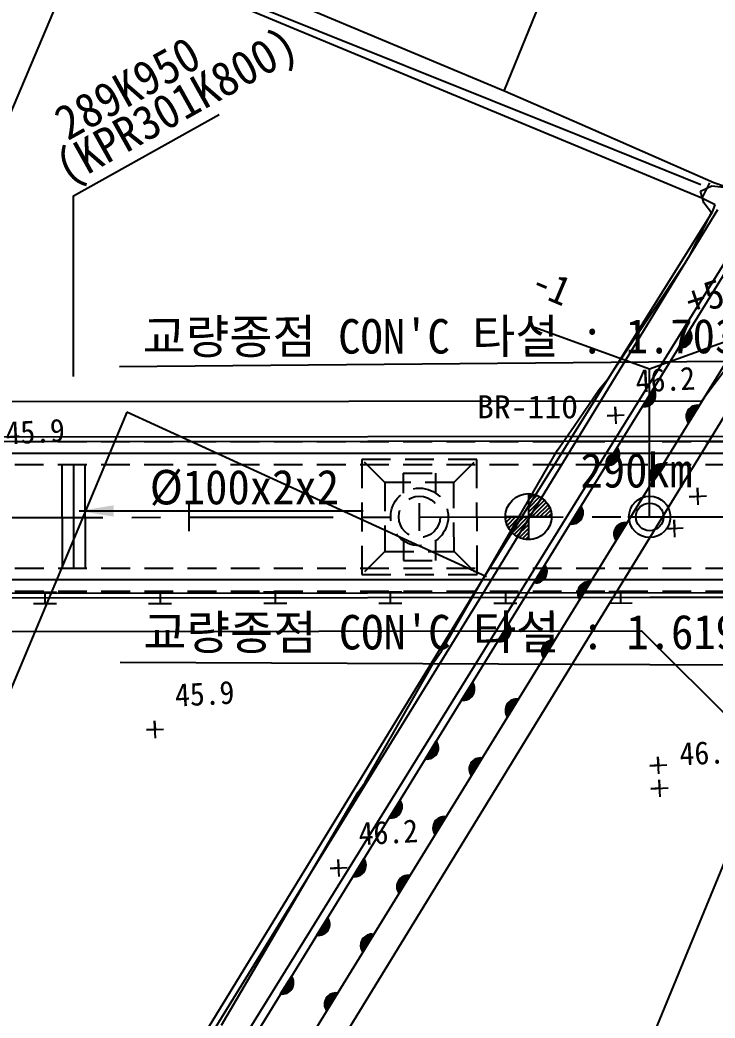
# Model space of a CAD drawing. Header units: millimetres. Extents: x 5094 to 5890, y 1103 to 1810.
# Drawn here: x 5326.7 to 5387.1, y 1428.1 to 1514.9 of the extents above; entities that cross this region are included whole.
import ezdxf
from ezdxf.enums import TextEntityAlignment as Align
from ezdxf.xclip import XClip

# ---------------------------------------------------------------- set-up
doc = ezdxf.new("R2010")
doc.units = ezdxf.units.MM
doc.header["$LTSCALE"] = 10
doc.header["$MEASUREMENT"] = 0
doc.header["$XCLIPFRAME"] = 2
for name, pattern in [('CENTER', [2, 1.25, -0.25, 0.25, -0.25]), ('DASHED2', [0.375, 0.25, -0.125]), ('HIDDEN', [0.375, 0.25, -0.125])]:
    doc.linetypes.add(name, pattern=pattern)
for name, color, linetype in [('TN-CABL', 4, 'Continuous'), ('TZ-BASE', 253, 'Continuous'), ('TZ-CABL', 4, 'Continuous')]:
    doc.layers.add(name, color=color, linetype=linetype)
doc.styles.add('GHS', font='GulimChe.ttf')
doc.styles.add('GR', font='GulimChe.ttf')
doc.styles.add('GUL', font='GulimChe.ttf')
doc.styles.get("Standard").update_dxf_attribs({"font": 'GulimChe.ttf'})
doc.linetypes.add('ZIGZAG', pattern='A,0.0001,-0.2,[131,ltypeshp.shx,S=0.2,R=0,X=-0.2,Y=0],-0.4,[131,ltypeshp.shx,S=0.2,R=180,X=0.2,Y=0],-0.2', length=0.8001)
doc.dimstyles.get("Standard").update_dxf_attribs({"dimtxt": 0.18, "dimasz": 0.18, "dimexe": 0.18, "dimexo": 0.0625, "dimgap": 0.09, "dimtad": 0, "dimtih": 1, "dimtoh": 1, "dimdec": 4, "dimzin": 0, "dimdsep": 46, "dimtxsty": 'Standard', "dimcen": 0.09, "dimadec": 0, "dimazin": 0, "dimtfac": 1, "dimtdec": 4, "dimtofl": 0, "dimtmove": 0, "dimatfit": 3, "dimfxl": 0, "dimtolj": 1, "dimtzin": 0, "dimarcsym": 0})

# ---------------------------------------------------------------- blocks, each defined once
blk = doc.blocks.new('JD-DTYDHG5DHG')
at = {"layer": 'TZ-BASE'}
for p, q in [((267.453, 112.564, 46.729), (193.124, -8.313, 46.729)), ((115.013, 65.049, 45.993), (193.896, 33.329, 45.993)), ((194.283, 54.234, 45.815), (187.355, 37.269, 45.815)), ((111.517, -42.657, 46.202), (150.845, 50.353, 46.202)), ((193.877, 32.316, 46.325), (150.879, 50.212, 46.325)), ((168.633, 45.079, 46.167), (187.46, 37.198, 46.167)), ((217.316, 39.759, 46.869), (193.296, 0.981, 46.869)), ((187.46, 37.198, 46.167), (193.915, 34.367, 46.167)), ((193.915, 34.367, 46.166), (205.583, 29.25, 46.166)), ((193.896, 33.329, 45.993), (204.458, 29.081, 45.993)), ((204.521, 27.886, 46.325), (193.877, 32.316, 46.325)), ((204.462, 10.207), (219.431, 30.199)), ((193.275, -0.154, 46.36), (211.028, 28.69, 46.36)), ((204.409, 28.495, 45.993), (205.395, 28.946, 45.993)), ((204.592, 27.956, 46.377), (205.232, 29.218, 46.377)), ((205.395, 28.946, 45.993), (206.449, 28.835, 45.993)), ((205.583, 29.25, 46.166), (206.496, 28.929, 46.166)), ((204.718, 27.474, 45.993), (204.409, 28.495, 45.993)), ((205.677, 27.317, 46.325), (204.521, 27.886, 46.325)), ((205.381, 26.626, 45.993), (204.718, 27.474, 45.993)), ((205.462, 26.685, 46.325), (205.677, 27.317, 46.325)), ((193.397, 6.393, 46.676), (205.921, 26.894, 46.676)), ((193.415, 7.397, 46.325), (205.462, 26.685, 46.325)), ((203.425, 22.807, 45.993), (205.381, 26.626, 45.993)), ((215.603, 23.848, 46.061), (193.037, -13.015, 46.061)), ((196.295, 12.095, 45.993), (203.425, 22.807, 45.993)), ((192.076, -64.896, 45.991), (226.682, 19.211, 45.991)), ((202.534, 14.89, 46.36), (203.478, 16.423, 46.36)), ((203.657, 15.757, 46.36), (202.967, 15.592, 46.36)), ((203.199, 15.023, 46.36), (203.036, 15.706, 46.36)), ((203.66, 15.912, 46.36), (203.078, 15.773, 46.36)), ((203.33, 15.12, 46.36), (203.148, 15.886, 46.36)), ((203.639, 16.061, 46.36), (203.189, 15.954, 46.36)), ((203.453, 15.25, 46.36), (203.259, 16.067, 46.36)), ((203.596, 16.205, 46.36), (203.3, 16.134, 46.36)), ((203.565, 15.429, 46.36), (203.37, 16.248, 46.36)), ((203.53, 16.343, 46.36), (203.411, 16.315, 46.36)), ((203.652, 15.712, 46.36), (203.485, 16.413, 46.36)), ((203.218, 15.035, 46.36), (202.581, 14.884, 46.36)), ((202.616, 14.881, 46.36), (202.592, 14.983, 46.36)), ((203.448, 15.245, 46.36), (202.633, 15.05, 46.36)), ((202.77, 14.882, 46.36), (202.703, 15.164, 46.36)), ((203.563, 15.426, 46.36), (202.744, 15.231, 46.36)), ((202.918, 14.906, 46.36), (202.814, 15.344, 46.36)), ((203.627, 15.595, 46.36), (202.855, 15.412, 46.36)), ((203.061, 14.953, 46.36), (202.925, 15.525, 46.36)), ((195.622, 11.255, 45.993), (196.295, 12.095, 45.993)), ((199.39, 9.78, 46.36), (200.333, 11.313, 46.36)), ((200.507, 10.603, 46.36), (200.34, 11.304, 46.36)), ((193.427, 8.048, 45.993), (195.622, 11.255, 45.993)), ((200.482, 10.486, 46.36), (199.711, 10.302, 46.36)), ((200.512, 10.647, 46.36), (199.822, 10.483, 46.36)), ((200.054, 9.914, 46.36), (199.892, 10.596, 46.36)), ((200.515, 10.802, 46.36), (199.933, 10.663, 46.36)), ((200.185, 10.011, 46.36), (200.003, 10.777, 46.36)), ((200.495, 10.951, 46.36), (200.044, 10.844, 46.36)), ((200.309, 10.141, 46.36), (200.114, 10.957, 46.36)), ((200.452, 11.095, 46.36), (200.156, 11.025, 46.36)), ((200.42, 10.319, 46.36), (200.225, 11.138, 46.36)), ((200.385, 11.233, 46.36), (200.267, 11.205, 46.36)), ((-0.009, 10.079), (204.499, 10.255)), ((197.089, 8.249, 46.203), (197.01, 9.747, 46.203)), ((197.01, 9.747, 46.203), (197.05, 8.998, 46.203)), ((200.073, 9.926, 46.36), (199.437, 9.774, 46.36)), ((199.471, 9.771, 46.36), (199.447, 9.873, 46.36)), ((200.304, 10.135, 46.36), (199.488, 9.941, 46.36)), ((199.625, 9.772, 46.36), (199.558, 10.054, 46.36)), ((200.419, 10.316, 46.36), (199.6, 10.121, 46.36)), ((199.774, 9.796, 46.36), (199.669, 10.235, 46.36)), ((199.917, 9.843, 46.36), (199.781, 10.415, 46.36)), ((204.302, 9.866, 46.729), (203.359, 8.332, 46.729)), ((203.388, 9.511, 46.729), (204.204, 9.705, 46.729)), ((203.507, 9.635, 46.729), (203.689, 8.869, 46.729)), ((203.619, 9.72, 46.729), (204.255, 9.872, 46.729)), ((203.638, 9.732, 46.729), (203.801, 9.05, 46.729)), ((203.775, 9.803, 46.729), (203.912, 9.231, 46.729)), ((203.918, 9.85, 46.729), (204.023, 9.411, 46.729)), ((204.067, 9.874, 46.729), (204.134, 9.592, 46.729)), ((204.221, 9.875, 46.729), (204.245, 9.773, 46.729)), ((154.569, 9.278, 46.167), (129.5, -50.604, 46.167)), ((185.835, -5.04, 46.167), (154.569, 9.278, 46.167)), ((196.301, 8.958, 46.203), (197.799, 9.037, 46.203)), ((197.05, 8.998, 46.203), (196.301, 8.958, 46.203)), ((203.177, 8.844, 46.729), (203.759, 8.983, 46.729)), ((203.18, 8.999, 46.729), (203.87, 9.163, 46.729)), ((203.185, 9.043, 46.729), (203.353, 8.342, 46.729)), ((203.198, 8.695, 46.729), (203.648, 8.802, 46.729)), ((203.21, 9.16, 46.729), (203.981, 9.344, 46.729)), ((203.272, 9.326, 46.729), (203.467, 8.508, 46.729)), ((203.274, 9.329, 46.729), (204.093, 9.525, 46.729)), ((203.384, 9.505, 46.729), (203.578, 8.689, 46.729)), ((192.005, 5.97, 45.993), (193.427, 8.048, 45.993)), ((203.241, 8.551, 46.729), (203.537, 8.621, 46.729)), ((203.308, 8.412, 46.729), (203.426, 8.44, 46.729)), ((140.045, 7.133), (219.944, 7.2)), ((185.801, -4.794, 46.325), (193.415, 7.397, 46.325)), ((140.045, 6.733), (219.944, 6.801)), ((185.19, -7.04, 46.676), (193.397, 6.393, 46.676)), ((196.244, 4.67, 46.36), (197.188, 6.203, 46.36)), ((197.239, 6.123, 46.36), (197.121, 6.095, 46.36)), ((197.361, 5.493, 46.36), (197.194, 6.194, 46.36)), ((181.917, -11.508, 45.993), (192.005, 5.97, 45.993)), ((197.337, 5.376, 46.36), (196.565, 5.192, 46.36)), ((196.771, 4.733, 46.36), (196.635, 5.305, 46.36)), ((197.367, 5.537, 46.36), (196.676, 5.373, 46.36)), ((196.909, 4.804, 46.36), (196.746, 5.486, 46.36)), ((197.37, 5.692, 46.36), (196.788, 5.553, 46.36)), ((197.04, 4.901, 46.36), (196.857, 5.667, 46.36)), ((197.349, 5.841, 46.36), (196.899, 5.734, 46.36)), ((197.163, 5.031, 46.36), (196.969, 5.847, 46.36)), ((197.306, 5.985, 46.36), (197.01, 5.915, 46.36)), ((197.275, 5.21, 46.36), (197.08, 6.028, 46.36)), ((196.927, 4.816, 46.36), (196.291, 4.664, 46.36)), ((196.326, 4.661, 46.36), (196.301, 4.763, 46.36)), ((197.158, 5.025, 46.36), (196.343, 4.831, 46.36)), ((196.48, 4.662, 46.36), (196.413, 4.944, 46.36)), ((197.273, 5.206, 46.36), (196.454, 5.011, 46.36)), ((196.628, 4.686, 46.36), (196.524, 5.125, 46.36)), ((200.131, 4.218, 46.729), (200.95, 4.413, 46.729)), ((201.16, 4.754, 46.729), (200.217, 3.221, 46.729)), ((200.241, 4.393, 46.729), (200.436, 3.577, 46.729)), ((200.246, 4.399, 46.729), (201.061, 4.594, 46.729)), ((200.364, 4.523, 46.729), (200.547, 3.758, 46.729)), ((200.476, 4.608, 46.729), (201.113, 4.76, 46.729)), ((200.495, 4.62, 46.729), (200.658, 3.938, 46.729)), ((200.633, 4.691, 46.729), (200.769, 4.119, 46.729)), ((200.776, 4.738, 46.729), (200.88, 4.3, 46.729)), ((200.924, 4.762, 46.729), (200.991, 4.48, 46.729)), ((201.078, 4.763, 46.729), (201.103, 4.661, 46.729)), ((200.034, 3.732, 46.729), (200.617, 3.871, 46.729)), ((200.037, 3.887, 46.729), (200.728, 4.052, 46.729)), ((200.043, 3.931, 46.729), (200.21, 3.23, 46.729)), ((200.055, 3.583, 46.729), (200.506, 3.69, 46.729)), ((200.067, 4.048, 46.729), (200.839, 4.232, 46.729)), ((200.098, 3.439, 46.729), (200.394, 3.509, 46.729)), ((200.13, 4.215, 46.729), (200.325, 3.396, 46.729)), ((200.165, 3.301, 46.729), (200.283, 3.329, 46.729)), ((204.224, 1.207, 46.063), (204.144, 2.705, 46.063)), ((204.144, 2.705, 46.063), (204.184, 1.956, 46.063)), ((189.468, 2.195), (189.472, -1.805)), ((189.469, 1.994), (189.66, 2.186)), ((189.469, 1.641), (189.961, 2.134)), ((189.469, 1.287), (190.227, 2.046)), ((189.47, 0.934), (190.465, 1.93)), ((189.47, 0.58), (190.677, 1.79)), ((203.435, 1.916, 46.063), (204.933, 1.996, 46.063)), ((204.184, 1.956, 46.063), (203.435, 1.916, 46.063)), ((193.296, 0.982, 46.87), (155.629, -59.829, 46.87)), ((160.001, -1.065), (159.999, 1.335)), ((180.001, -1.048), (179.999, 1.352)), ((189.47, 0.227), (190.868, 1.626)), ((189.793, 0.195), (191.035, 1.441)), ((190.146, 0.196), (191.181, 1.232)), ((190.5, 0.196), (191.302, 0.999)), ((193.1, -0.439, 46.36), (194.043, 1.094, 46.36)), ((194.161, 0.875, 46.36), (193.865, 0.805, 46.36)), ((194.13, 0.1, 46.36), (193.935, 0.918, 46.36)), ((194.095, 1.014, 46.36), (193.976, 0.985, 46.36)), ((194.217, 0.383, 46.36), (194.05, 1.084, 46.36)), ((187.47, 0.193), (191.47, 0.197)), ((187.48, 0.002), (187.671, 0.193)), ((187.533, -0.299), (188.025, 0.194)), ((187.621, -0.565), (188.378, 0.194)), ((187.737, -0.802), (188.732, 0.194)), ((187.878, -1.015), (189.085, 0.195)), ((188.042, -1.205), (189.439, 0.195)), ((190.853, 0.196), (191.395, 0.739)), ((191.207, 0.197), (191.455, 0.445)), ((194.128, 0.096, 46.36), (193.309, -0.098, 46.36)), ((193.483, -0.423, 46.36), (193.379, 0.015, 46.36)), ((194.192, 0.266, 46.36), (193.421, 0.082, 46.36)), ((193.626, -0.377, 46.36), (193.49, 0.196, 46.36)), ((194.222, 0.427, 46.36), (193.532, 0.263, 46.36)), ((193.764, -0.306, 46.36), (193.601, 0.376, 46.36)), ((194.225, 0.582, 46.36), (193.643, 0.444, 46.36)), ((193.895, -0.209, 46.36), (193.713, 0.557, 46.36)), ((194.204, 0.731, 46.36), (193.754, 0.624, 46.36)), ((194.018, -0.079, 46.36), (193.824, 0.738, 46.36)), ((155.833, -60.99, 46.36), (193.275, -0.154, 46.36)), ((188.228, -1.372), (189.471, -0.127)), ((188.437, -1.517), (189.471, -0.481)), ((188.669, -1.637), (189.471, -0.834)), ((193.783, -0.294, 46.36), (193.146, -0.446, 46.36)), ((193.181, -0.449, 46.36), (193.157, -0.346, 46.36)), ((194.014, -0.085, 46.36), (193.198, -0.279, 46.36)), ((193.335, -0.448, 46.36), (193.268, -0.166, 46.36)), ((196.987, -0.893, 46.729), (197.806, -0.698, 46.729)), ((198.016, -0.357, 46.729), (197.073, -1.89, 46.729)), ((197.098, -0.717, 46.729), (197.292, -1.534, 46.729)), ((197.102, -0.712, 46.729), (197.918, -0.517, 46.729)), ((197.221, -0.587, 46.729), (197.403, -1.353, 46.729)), ((197.333, -0.502, 46.729), (197.969, -0.351, 46.729)), ((197.352, -0.49, 46.729), (197.514, -1.173, 46.729)), ((197.489, -0.42, 46.729), (197.626, -0.992, 46.729)), ((197.632, -0.373, 46.729), (197.737, -0.811, 46.729)), ((197.781, -0.348, 46.729), (197.848, -0.63, 46.729)), ((197.935, -0.347, 46.729), (197.959, -0.45, 46.729)), ((201.408, -0.87, 46.063), (202.906, -0.79, 46.063)), ((202.157, -0.83, 46.063), (201.408, -0.87, 46.063)), ((202.197, -1.579, 46.063), (202.118, -0.081, 46.063)), ((202.118, -0.081, 46.063), (202.157, -0.83, 46.063)), ((188.93, -1.73), (189.472, -1.188)), ((189.224, -1.79), (189.472, -1.541)), ((196.891, -1.379, 46.729), (197.473, -1.24, 46.729)), ((196.894, -1.224, 46.729), (197.584, -1.059, 46.729)), ((196.899, -1.179, 46.729), (197.066, -1.88, 46.729)), ((196.912, -1.528, 46.729), (197.362, -1.421, 46.729)), ((196.924, -1.062, 46.729), (197.695, -0.878, 46.729)), ((196.955, -1.672, 46.729), (197.251, -1.601, 46.729)), ((196.986, -0.896, 46.729), (197.181, -1.715, 46.729)), ((197.021, -1.81, 46.729), (197.14, -1.782, 46.729)), ((189.955, -5.549, 46.36), (190.898, -4.016, 46.36)), ((191.016, -4.235, 46.36), (190.721, -4.305, 46.36)), ((190.985, -5.01, 46.36), (190.79, -4.192, 46.36)), ((190.95, -4.096, 46.36), (190.832, -4.124, 46.36)), ((191.072, -4.727, 46.36), (190.905, -4.026, 46.36)), ((152.789, -58.722, 46.325), (185.801, -4.794, 46.325)), ((190.869, -5.195, 46.36), (190.053, -5.389, 46.36)), ((190.984, -5.013, 46.36), (190.165, -5.208, 46.36)), ((190.339, -5.533, 46.36), (190.234, -5.095, 46.36)), ((191.047, -4.844, 46.36), (190.276, -5.028, 46.36)), ((190.482, -5.486, 46.36), (190.346, -4.914, 46.36)), ((191.077, -4.683, 46.36), (190.387, -4.847, 46.36)), ((190.619, -5.416, 46.36), (190.457, -4.734, 46.36)), ((191.08, -4.528, 46.36), (190.498, -4.666, 46.36)), ((190.75, -5.319, 46.36), (190.568, -4.553, 46.36)), ((191.06, -4.378, 46.36), (190.609, -4.486, 46.36)), ((190.873, -5.189, 46.36), (190.679, -4.372, 46.36)), ((190.638, -5.404, 46.36), (190.002, -5.555, 46.36)), ((190.036, -5.559, 46.36), (190.012, -5.456, 46.36)), ((190.19, -5.558, 46.36), (190.123, -5.276, 46.36)), ((193.781, -6.173, 46.729), (194.553, -5.989, 46.729)), ((193.843, -6.007, 46.729), (194.039, -6.825, 46.729)), ((193.845, -6.004, 46.729), (194.664, -5.809, 46.729)), ((194.874, -5.467, 46.729), (193.931, -7.001, 46.729)), ((193.955, -5.828, 46.729), (194.15, -6.645, 46.729)), ((193.96, -5.822, 46.729), (194.775, -5.628, 46.729)), ((194.078, -5.698, 46.729), (194.261, -6.464, 46.729)), ((194.19, -5.613, 46.729), (194.827, -5.461, 46.729)), ((194.209, -5.601, 46.729), (194.372, -6.283, 46.729)), ((194.347, -5.531, 46.729), (194.483, -6.103, 46.729)), ((194.49, -5.484, 46.729), (194.594, -5.922, 46.729)), ((194.638, -5.459, 46.729), (194.705, -5.741, 46.729)), ((194.792, -5.458, 46.729), (194.816, -5.56, 46.729)), ((140.056, -6.466), (219.955, -6.399)), ((140.057, -6.866), (227.705, -6.792)), ((146.464, -6.362), (148.464, -6.358)), ((147.464, -6.36), (147.466, -7.36)), ((156.464, -6.353), (158.464, -6.35)), ((157.464, -6.352), (157.466, -7.352)), ((166.464, -6.345), (168.464, -6.341)), ((167.464, -6.343), (167.466, -7.343)), ((176.464, -6.336), (178.464, -6.333)), ((177.464, -6.335), (177.466, -7.335)), ((186.464, -6.328), (188.464, -6.325)), ((187.464, -6.326), (187.466, -7.326)), ((193.748, -6.489, 46.729), (194.33, -6.351, 46.729)), ((193.751, -6.335, 46.729), (194.442, -6.17, 46.729)), ((193.757, -6.29, 46.729), (193.924, -6.991, 46.729)), ((193.769, -6.639, 46.729), (194.219, -6.531, 46.729)), ((193.812, -6.783, 46.729), (194.108, -6.712, 46.729)), ((193.879, -6.921, 46.729), (193.997, -6.893, 46.729)), ((196.464, -6.32), (198.464, -6.316)), ((197.464, -6.318), (197.466, -7.318)), ((200.006, -6.816), (227.705, -6.792)), ((146.466, -7.362), (148.466, -7.358)), ((153.245, -58.901, 46.676), (185.19, -7.04, 46.676)), ((156.466, -7.353), (158.466, -7.35)), ((166.466, -7.345), (168.466, -7.341)), ((176.466, -7.336), (178.466, -7.333)), ((186.466, -7.328), (188.466, -7.325)), ((196.466, -7.32), (198.466, -7.316)), ((193.124, -8.313, 46.729), (159.831, -62.455, 46.729)), ((186.81, -10.659, 46.36), (187.753, -9.126, 46.36)), ((187.915, -9.488, 46.36), (187.464, -9.595, 46.36)), ((187.729, -10.299, 46.36), (187.534, -9.482, 46.36)), ((187.872, -9.344, 46.36), (187.576, -9.415, 46.36)), ((187.84, -10.12, 46.36), (187.645, -9.301, 46.36)), ((187.805, -9.206, 46.36), (187.687, -9.234, 46.36)), ((187.927, -9.837, 46.36), (187.76, -9.136, 46.36)), ((0.008, -9.921), (199.291, -9.749)), ((187.724, -10.305, 46.36), (186.909, -10.499, 46.36)), ((187.045, -10.667, 46.36), (186.978, -10.385, 46.36)), ((187.839, -10.123, 46.36), (187.02, -10.318, 46.36)), ((187.194, -10.643, 46.36), (187.089, -10.205, 46.36)), ((187.903, -9.954, 46.36), (187.131, -10.137, 46.36)), ((187.337, -10.596, 46.36), (187.201, -10.024, 46.36)), ((187.932, -9.792, 46.36), (187.242, -9.957, 46.36)), ((187.474, -10.526, 46.36), (187.312, -9.843, 46.36)), ((187.935, -9.637, 46.36), (187.353, -9.776, 46.36)), ((187.605, -10.429, 46.36), (187.423, -9.663, 46.36)), ((219.376, -29.801), (199.291, -9.749)), ((187.493, -10.514, 46.36), (186.857, -10.665, 46.36)), ((186.891, -10.668, 46.36), (186.867, -10.566, 46.36)), ((190.609, -11.446, 46.729), (191.299, -11.281, 46.729)), ((190.638, -11.284, 46.729), (191.41, -11.1, 46.729)), ((190.701, -11.118, 46.729), (190.896, -11.936, 46.729)), ((190.702, -11.115, 46.729), (191.521, -10.92, 46.729)), ((191.731, -10.579, 46.729), (190.788, -12.112, 46.729)), ((190.812, -10.939, 46.729), (191.007, -11.756, 46.729)), ((190.817, -10.933, 46.729), (191.632, -10.739, 46.729)), ((190.935, -10.809, 46.729), (191.118, -11.575, 46.729)), ((191.048, -10.724, 46.729), (191.684, -10.572, 46.729)), ((191.066, -10.712, 46.729), (191.229, -11.394, 46.729)), ((191.204, -10.642, 46.729), (191.34, -11.214, 46.729)), ((191.347, -10.595, 46.729), (191.451, -11.033, 46.729)), ((191.495, -10.57, 46.729), (191.562, -10.852, 46.729)), ((191.649, -10.569, 46.729), (191.674, -10.672, 46.729)), ((181.314, -12.383, 45.993), (181.917, -11.508, 45.993)), ((190.606, -11.601, 46.729), (191.188, -11.462, 46.729)), ((190.614, -11.401, 46.729), (190.781, -12.102, 46.729)), ((190.626, -11.75, 46.729), (191.077, -11.642, 46.729)), ((190.67, -11.894, 46.729), (190.966, -11.823, 46.729)), ((190.736, -12.032, 46.729), (190.854, -12.004, 46.729)), ((193.037, -13.015, 46.061), (163.103, -61.913, 46.061)), ((175.275, -22.89, 45.993), (181.314, -12.383, 45.993)), ((183.665, -15.769, 46.36), (184.608, -14.236, 46.36)), ((184.791, -14.747, 46.36), (184.208, -14.886, 46.36)), ((184.77, -14.598, 46.36), (184.32, -14.705, 46.36)), ((184.584, -15.408, 46.36), (184.389, -14.592, 46.36)), ((184.727, -14.454, 46.36), (184.431, -14.525, 46.36)), ((184.695, -15.23, 46.36), (184.501, -14.411, 46.36)), ((184.66, -14.316, 46.36), (184.542, -14.344, 46.36)), ((184.782, -14.946, 46.36), (184.615, -14.245, 46.36)), ((184.579, -15.414, 46.36), (183.764, -15.608, 46.36)), ((183.901, -15.777, 46.36), (183.833, -15.495, 46.36)), ((184.694, -15.233, 46.36), (183.875, -15.428, 46.36)), ((184.049, -15.753, 46.36), (183.945, -15.314, 46.36)), ((184.758, -15.063, 46.36), (183.986, -15.247, 46.36)), ((184.192, -15.706, 46.36), (184.056, -15.134, 46.36)), ((184.788, -14.902, 46.36), (184.097, -15.067, 46.36)), ((184.329, -15.635, 46.36), (184.167, -14.953, 46.36)), ((184.461, -15.539, 46.36), (184.278, -14.772, 46.36)), ((184.348, -15.623, 46.36), (183.712, -15.775, 46.36)), ((183.747, -15.778, 46.36), (183.722, -15.676, 46.36)), ((187.466, -16.557, 46.729), (188.156, -16.392, 46.729)), ((187.496, -16.395, 46.729), (188.267, -16.211, 46.729)), ((187.558, -16.229, 46.729), (187.753, -17.048, 46.729)), ((187.559, -16.226, 46.729), (188.378, -16.031, 46.729)), ((188.588, -15.69, 46.729), (187.645, -17.223, 46.729)), ((187.669, -16.05, 46.729), (187.864, -16.867, 46.729)), ((187.674, -16.044, 46.729), (188.489, -15.85, 46.729)), ((187.793, -15.92, 46.729), (187.975, -16.686, 46.729)), ((187.905, -15.835, 46.729), (188.541, -15.683, 46.729)), ((187.924, -15.823, 46.729), (188.086, -16.505, 46.729)), ((188.061, -15.753, 46.729), (188.197, -16.325, 46.729)), ((188.204, -15.706, 46.729), (188.309, -16.144, 46.729)), ((188.352, -15.681, 46.729), (188.42, -15.963, 46.729)), ((188.506, -15.68, 46.729), (188.531, -15.783, 46.729)), ((187.463, -16.712, 46.729), (188.045, -16.573, 46.729)), ((187.471, -16.512, 46.729), (187.638, -17.213, 46.729)), ((187.483, -16.861, 46.729), (187.934, -16.753, 46.729)), ((187.527, -17.005, 46.729), (187.823, -16.934, 46.729)), ((187.593, -17.143, 46.729), (187.712, -17.115, 46.729)), ((157.065, -19.065, 45.887), (156.986, -17.567, 45.887)), ((156.986, -17.567, 45.887), (157.026, -18.316, 45.887)), ((156.277, -18.356, 45.887), (157.775, -18.276, 45.887)), ((157.026, -18.316, 45.887), (156.277, -18.356, 45.887)), ((180.52, -20.879, 46.36), (181.464, -19.346, 46.36)), ((181.646, -19.857, 46.36), (181.064, -19.996, 46.36)), ((181.316, -20.648, 46.36), (181.133, -19.882, 46.36)), ((181.625, -19.708, 46.36), (181.175, -19.815, 46.36)), ((181.439, -20.518, 46.36), (181.244, -19.702, 46.36)), ((181.582, -19.564, 46.36), (181.286, -19.634, 46.36)), ((181.551, -20.339, 46.36), (181.356, -19.521, 46.36)), ((181.515, -19.425, 46.36), (181.397, -19.454, 46.36)), ((181.637, -20.056, 46.36), (181.47, -19.355, 46.36)), ((181.203, -20.733, 46.36), (180.567, -20.885, 46.36)), ((180.602, -20.888, 46.36), (180.577, -20.786, 46.36)), ((181.434, -20.524, 46.36), (180.619, -20.718, 46.36)), ((180.756, -20.887, 46.36), (180.689, -20.605, 46.36)), ((181.549, -20.343, 46.36), (180.73, -20.538, 46.36)), ((180.904, -20.863, 46.36), (180.8, -20.424, 46.36)), ((181.613, -20.173, 46.36), (180.841, -20.357, 46.36)), ((181.047, -20.816, 46.36), (180.911, -20.244, 46.36)), ((181.643, -20.012, 46.36), (180.952, -20.176, 46.36)), ((181.185, -20.745, 46.36), (181.022, -20.063, 46.36)), ((185.445, -20.801, 46.729), (184.502, -22.334, 46.729)), ((184.762, -20.946, 46.729), (185.398, -20.794, 46.729)), ((185.061, -20.817, 46.729), (185.166, -21.255, 46.729)), ((185.21, -20.792, 46.729), (185.277, -21.074, 46.729)), ((185.363, -20.791, 46.729), (185.388, -20.894, 46.729)), ((200.793, -22.184, 46.063), (200.714, -20.686, 46.063)), ((200.714, -20.686, 46.063), (200.754, -21.435, 46.063)), ((184.32, -21.823, 46.729), (184.902, -21.684, 46.729)), ((184.323, -21.668, 46.729), (185.013, -21.503, 46.729)), ((184.328, -21.623, 46.729), (184.495, -22.324, 46.729)), ((184.353, -21.506, 46.729), (185.124, -21.322, 46.729)), ((184.415, -21.34, 46.729), (184.61, -22.159, 46.729)), ((184.416, -21.337, 46.729), (185.235, -21.142, 46.729)), ((184.526, -21.161, 46.729), (184.721, -21.978, 46.729)), ((184.531, -21.155, 46.729), (185.347, -20.961, 46.729)), ((184.65, -21.031, 46.729), (184.832, -21.797, 46.729)), ((184.781, -20.934, 46.729), (184.943, -21.616, 46.729)), ((184.918, -20.864, 46.729), (185.055, -21.436, 46.729)), ((200.005, -21.475, 46.063), (201.503, -21.395, 46.063)), ((200.754, -21.435, 46.063), (200.005, -21.475, 46.063)), ((184.341, -21.972, 46.729), (184.791, -21.864, 46.729)), ((184.384, -22.116, 46.729), (184.68, -22.045, 46.729)), ((184.45, -22.254, 46.729), (184.569, -22.226, 46.729)), ((174.672, -23.765, 45.993), (175.275, -22.89, 45.993)), ((200.111, -23.472, 46.063), (201.609, -23.392, 46.063)), ((200.86, -23.432, 46.063), (200.111, -23.472, 46.063)), ((200.899, -24.181, 46.063), (200.82, -22.683, 46.063)), ((200.82, -22.683, 46.063), (200.86, -23.432, 46.063)), ((162.809, -44.044, 45.993), (174.672, -23.765, 45.993)), ((177.375, -25.988, 46.36), (178.319, -24.455, 46.36)), ((178.498, -25.122, 46.36), (177.807, -25.286, 46.36)), ((178.501, -24.967, 46.36), (177.919, -25.105, 46.36)), ((178.171, -25.758, 46.36), (177.988, -24.992, 46.36)), ((178.48, -24.818, 46.36), (178.03, -24.925, 46.36)), ((178.294, -25.628, 46.36), (178.1, -24.811, 46.36)), ((178.437, -24.674, 46.36), (178.141, -24.744, 46.36)), ((178.406, -25.449, 46.36), (178.211, -24.631, 46.36)), ((178.371, -24.535, 46.36), (178.252, -24.563, 46.36)), ((178.492, -25.166, 46.36), (178.326, -24.465, 46.36)), ((178.059, -25.843, 46.36), (177.422, -25.995, 46.36)), ((177.457, -25.998, 46.36), (177.432, -25.895, 46.36)), ((178.289, -25.634, 46.36), (177.474, -25.828, 46.36)), ((177.611, -25.997, 46.36), (177.544, -25.715, 46.36)), ((178.404, -25.452, 46.36), (177.585, -25.647, 46.36)), ((177.759, -25.972, 46.36), (177.655, -25.534, 46.36)), ((178.468, -25.283, 46.36), (177.696, -25.467, 46.36)), ((177.902, -25.925, 46.36), (177.766, -25.353, 46.36)), ((178.04, -25.855, 46.36), (177.877, -25.173, 46.36)), ((182.302, -25.912, 46.729), (181.359, -27.445, 46.729)), ((181.619, -26.057, 46.729), (182.255, -25.905, 46.729)), ((181.775, -25.975, 46.729), (181.912, -26.547, 46.729)), ((181.918, -25.928, 46.729), (182.023, -26.366, 46.729)), ((182.067, -25.903, 46.729), (182.134, -26.185, 46.729)), ((182.221, -25.902, 46.729), (182.245, -26.005, 46.729)), ((181.177, -26.934, 46.729), (181.759, -26.795, 46.729)), ((181.18, -26.779, 46.729), (181.87, -26.614, 46.729)), ((181.185, -26.734, 46.729), (181.353, -27.435, 46.729)), ((181.21, -26.617, 46.729), (181.981, -26.433, 46.729)), ((181.272, -26.451, 46.729), (181.467, -27.27, 46.729)), ((181.274, -26.448, 46.729), (182.093, -26.253, 46.729)), ((181.384, -26.272, 46.729), (181.578, -27.089, 46.729)), ((181.388, -26.266, 46.729), (182.204, -26.072, 46.729)), ((181.507, -26.142, 46.729), (181.689, -26.908, 46.729)), ((181.638, -26.045, 46.729), (181.801, -26.727, 46.729)), ((181.198, -27.083, 46.729), (181.648, -26.975, 46.729)), ((181.241, -27.227, 46.729), (181.537, -27.156, 46.729)), ((181.308, -27.365, 46.729), (181.426, -27.337, 46.729)), ((172.231, -30.403, 46.203), (173.729, -30.323, 46.203)), ((172.98, -30.363, 46.203), (172.231, -30.403, 46.203)), ((173.02, -31.112, 46.203), (172.94, -29.614, 46.203)), ((172.94, -29.614, 46.203), (172.98, -30.363, 46.203)), ((174.23, -31.098, 46.36), (175.174, -29.565, 46.36)), ((175.353, -30.231, 46.36), (174.663, -30.396, 46.36)), ((174.895, -30.965, 46.36), (174.732, -30.282, 46.36)), ((175.356, -30.077, 46.36), (174.774, -30.215, 46.36)), ((175.026, -30.868, 46.36), (174.844, -30.102, 46.36)), ((175.335, -29.927, 46.36), (174.885, -30.035, 46.36)), ((175.149, -30.738, 46.36), (174.955, -29.921, 46.36)), ((175.292, -29.783, 46.36), (174.996, -29.854, 46.36)), ((175.261, -30.559, 46.36), (175.066, -29.74, 46.36)), ((175.226, -29.645, 46.36), (175.107, -29.673, 46.36)), ((175.348, -30.276, 46.36), (175.181, -29.575, 46.36)), ((174.914, -30.953, 46.36), (174.277, -31.104, 46.36)), ((174.312, -31.107, 46.36), (174.288, -31.005, 46.36)), ((175.144, -30.744, 46.36), (174.329, -30.938, 46.36)), ((174.466, -31.107, 46.36), (174.399, -30.824, 46.36)), ((175.259, -30.562, 46.36), (174.44, -30.757, 46.36)), ((174.614, -31.082, 46.36), (174.51, -30.644, 46.36)), ((175.323, -30.393, 46.36), (174.551, -30.576, 46.36)), ((174.757, -31.035, 46.36), (174.621, -30.463, 46.36)), ((179.159, -31.023, 46.729), (178.217, -32.556, 46.729)), ((178.245, -31.377, 46.729), (179.061, -31.183, 46.729)), ((178.476, -31.168, 46.729), (179.113, -31.016, 46.729)), ((178.495, -31.156, 46.729), (178.658, -31.838, 46.729)), ((178.632, -31.086, 46.729), (178.769, -31.658, 46.729)), ((178.775, -31.039, 46.729), (178.88, -31.477, 46.729)), ((178.924, -31.014, 46.729), (178.991, -31.296, 46.729)), ((179.078, -31.013, 46.729), (179.102, -31.116, 46.729)), ((178.034, -32.045, 46.729), (178.616, -31.906, 46.729)), ((178.037, -31.89, 46.729), (178.727, -31.725, 46.729)), ((178.043, -31.845, 46.729), (178.21, -32.546, 46.729)), ((178.055, -32.194, 46.729), (178.505, -32.086, 46.729)), ((178.067, -31.728, 46.729), (178.839, -31.544, 46.729)), ((178.129, -31.562, 46.729), (178.324, -32.381, 46.729)), ((178.131, -31.559, 46.729), (178.95, -31.364, 46.729)), ((178.241, -31.383, 46.729), (178.436, -32.2, 46.729)), ((178.364, -31.253, 46.729), (178.547, -32.019, 46.729)), ((178.098, -32.338, 46.729), (178.394, -32.267, 46.729)), ((178.165, -32.476, 46.729), (178.283, -32.448, 46.729)), ((171.086, -36.208, 46.36), (172.029, -34.675, 46.36)), ((172.203, -35.386, 46.36), (172.036, -34.685, 46.36)), ((172.178, -35.503, 46.36), (171.407, -35.686, 46.36)), ((171.612, -36.145, 46.36), (171.476, -35.573, 46.36)), ((172.208, -35.341, 46.36), (171.518, -35.506, 46.36)), ((171.75, -36.075, 46.36), (171.587, -35.392, 46.36)), ((172.211, -35.186, 46.36), (171.629, -35.325, 46.36)), ((171.881, -35.978, 46.36), (171.699, -35.212, 46.36)), ((172.19, -35.037, 46.36), (171.74, -35.144, 46.36)), ((172.004, -35.848, 46.36), (171.81, -35.031, 46.36)), ((172.147, -34.893, 46.36), (171.851, -34.964, 46.36)), ((172.116, -35.669, 46.36), (171.921, -34.85, 46.36)), ((172.081, -34.755, 46.36), (171.962, -34.783, 46.36)), ((171.769, -36.063, 46.36), (171.132, -36.214, 46.36)), ((171.167, -36.217, 46.36), (171.143, -36.115, 46.36)), ((172, -35.853, 46.36), (171.184, -36.048, 46.36)), ((171.321, -36.216, 46.36), (171.254, -35.934, 46.36)), ((172.114, -35.672, 46.36), (171.295, -35.867, 46.36)), ((171.469, -36.192, 46.36), (171.365, -35.754, 46.36)), ((176.017, -36.134, 46.729), (175.074, -37.667, 46.729)), ((175.103, -36.488, 46.729), (175.918, -36.294, 46.729)), ((175.221, -36.364, 46.729), (175.404, -37.13, 46.729)), ((175.333, -36.279, 46.729), (175.97, -36.127, 46.729)), ((175.352, -36.267, 46.729), (175.515, -36.949, 46.729)), ((175.49, -36.197, 46.729), (175.626, -36.769, 46.729)), ((175.633, -36.15, 46.729), (175.737, -36.588, 46.729)), ((175.781, -36.125, 46.729), (175.848, -36.407, 46.729)), ((175.935, -36.124, 46.729), (175.959, -36.227, 46.729)), ((174.891, -37.156, 46.729), (175.473, -37.017, 46.729)), ((174.894, -37.001, 46.729), (175.585, -36.836, 46.729)), ((174.9, -36.956, 46.729), (175.067, -37.657, 46.729)), ((174.912, -37.305, 46.729), (175.362, -37.198, 46.729)), ((174.924, -36.839, 46.729), (175.696, -36.655, 46.729)), ((174.986, -36.673, 46.729), (175.182, -37.492, 46.729)), ((174.988, -36.67, 46.729), (175.807, -36.475, 46.729)), ((175.098, -36.494, 46.729), (175.293, -37.311, 46.729)), ((174.955, -37.449, 46.729), (175.251, -37.378, 46.729)), ((175.022, -37.587, 46.729), (175.14, -37.559, 46.729)), ((167.941, -41.318, 46.36), (168.884, -39.785, 46.36)), ((168.936, -39.865, 46.36), (168.818, -39.893, 46.36)), ((169.058, -40.495, 46.36), (168.891, -39.794, 46.36)), ((168.969, -40.782, 46.36), (168.15, -40.977, 46.36)), ((169.033, -40.612, 46.36), (168.262, -40.796, 46.36)), ((168.468, -41.255, 46.36), (168.331, -40.683, 46.36)), ((169.063, -40.451, 46.36), (168.373, -40.615, 46.36)), ((168.605, -41.184, 46.36), (168.443, -40.502, 46.36)), ((169.066, -40.296, 46.36), (168.484, -40.435, 46.36)), ((168.736, -41.087, 46.36), (168.554, -40.321, 46.36)), ((169.046, -40.147, 46.36), (168.595, -40.254, 46.36)), ((168.859, -40.957, 46.36), (168.665, -40.141, 46.36)), ((169.002, -40.003, 46.36), (168.706, -40.073, 46.36)), ((168.971, -40.779, 46.36), (168.776, -39.96, 46.36)), ((168.624, -41.172, 46.36), (167.987, -41.324, 46.36)), ((168.022, -41.327, 46.36), (167.998, -41.225, 46.36)), ((168.855, -40.963, 46.36), (168.039, -41.157, 46.36)), ((168.176, -41.326, 46.36), (168.109, -41.044, 46.36)), ((168.325, -41.302, 46.36), (168.22, -40.863, 46.36)), ((171.845, -41.781, 46.729), (172.664, -41.586, 46.729)), ((172.874, -41.245, 46.729), (171.931, -42.778, 46.729)), ((171.955, -41.605, 46.729), (172.15, -42.422, 46.729)), ((171.96, -41.599, 46.729), (172.775, -41.405, 46.729)), ((172.078, -41.475, 46.729), (172.261, -42.241, 46.729)), ((172.19, -41.39, 46.729), (172.827, -41.238, 46.729)), ((172.209, -41.378, 46.729), (172.372, -42.06, 46.729)), ((172.347, -41.308, 46.729), (172.483, -41.88, 46.729)), ((172.49, -41.261, 46.729), (172.594, -41.699, 46.729)), ((172.638, -41.236, 46.729), (172.705, -41.518, 46.729)), ((172.792, -41.235, 46.729), (172.817, -41.338, 46.729)), ((171.748, -42.267, 46.729), (172.331, -42.128, 46.729)), ((171.751, -42.112, 46.729), (172.442, -41.947, 46.729)), ((171.757, -42.067, 46.729), (171.924, -42.768, 46.729)), ((171.769, -42.416, 46.729), (172.22, -42.309, 46.729)), ((171.781, -41.95, 46.729), (172.553, -41.766, 46.729)), ((171.812, -42.56, 46.729), (172.108, -42.489, 46.729)), ((171.844, -41.784, 46.729), (172.039, -42.603, 46.729)), ((171.879, -42.698, 46.729), (171.997, -42.67, 46.729))]:
    blk.add_line(p, q, dxfattribs=at)
at = {"layer": 'TZ-BASE', "linetype": 'Continuous'}
for p, q in [((189.986, 16.665), (199.989, 13.034)), ((199.989, 13.034), (209.986, 16.682)), ((200, 0.135), (199.989, 13.034))]:
    blk.add_line(p, q, dxfattribs=at)
at = {"layer": 'TZ-BASE', "linetype": 'DASHED2'}
for p, q in [((184.996, 5.171), (174.997, 5.163)), ((176.998, 3.165), (174.997, 5.163)), ((174.997, 5.163), (175.005, -4.837)), ((182.998, 3.17), (184.996, 5.171)), ((185.005, -4.828), (184.996, 5.171)), ((178.598, 3.966), (181.397, 3.968)), ((178.598, 3.966), (178.599, 2.237)), ((181.397, 3.968), (181.399, 2.24)), ((182.998, 3.17), (176.998, 3.165)), ((176.998, 3.165), (177.003, -2.835)), ((183.003, -2.83), (182.998, 3.17)), ((178.602, -1.905), (178.604, -3.634)), ((181.402, -1.903), (181.404, -3.631)), ((177.003, -2.835), (175.005, -4.837)), ((177.003, -2.835), (183.003, -2.83)), ((183.003, -2.83), (185.005, -4.828)), ((178.604, -3.634), (181.404, -3.631)), ((175.005, -4.837), (185.005, -4.828))]:
    blk.add_line(p, q, dxfattribs=at)
at = {"layer": 'TZ-BASE', "ltscale": 2}
blk.add_line((101.464, -6.899), (577.465, -6.499), dxfattribs=at)
at = {"layer": 'TZ-BASE', "linetype": 'CENTER'}
blk.add_lwpolyline([(0, 0), (198.2, 0.168), (398.8, 0.338), (598.8, 0.507), (700, 0.592)], dxfattribs=at)
at = {"layer": 'TZ-BASE', "linetype": 'DASHED2'}
for radius in [2.5, 1.8]:
    blk.add_circle((180.001, 0.167), radius, dxfattribs=at)
at = {"layer": 'TZ-BASE'}
for centre, radius in [((189.47, 0.195), 2), ((200, 0.169), 1.8), ((200, 0.169), 1.2)]:
    blk.add_circle(centre, radius, dxfattribs=at)
for centre, start, end in [((202.687, 15.853, 46.36), 261.00866, 35.76893), ((199.542, 10.743, 46.36), 261.00866, 35.76893), ((204.15, 8.903, 46.729), 81.03166, 215.79193), ((196.397, 5.633, 46.36), 261.00866, 35.76893), ((201.008, 3.791, 46.729), 81.03166, 215.79193), ((193.252, 0.524, 46.36), 261.00866, 35.76893), ((197.864, -1.32, 46.729), 81.03166, 215.79193), ((190.107, -4.586, 46.36), 261.00912, 35.76939), ((194.722, -6.431, 46.729), 81.03166, 215.79193), ((186.962, -9.696, 46.36), 261.00912, 35.76939), ((191.579, -11.542, 46.729), 81.03182, 215.79209), ((183.817, -14.806, 46.36), 261.00912, 35.76939), ((188.436, -16.653, 46.729), 81.03182, 215.79209), ((180.672, -19.916, 46.36), 261.00912, 35.76939), ((185.293, -21.764, 46.729), 81.03182, 215.79209), ((177.528, -25.025, 46.36), 261.00912, 35.76939), ((182.15, -26.875, 46.729), 81.03182, 215.79209), ((174.383, -30.135, 46.36), 261.00912, 35.76939), ((179.007, -31.986, 46.729), 81.03182, 215.79209), ((171.238, -35.245, 46.36), 261.00912, 35.76939), ((175.865, -37.097, 46.729), 81.03182, 215.79209), ((168.093, -40.355, 46.36), 261.00912, 35.76939), ((172.722, -42.208, 46.729), 81.03182, 215.79209)]:
    blk.add_arc(centre, 0.975, start, end, dxfattribs=at)
for s, height, rotation, style, p in [('-1', 2.5, 337.10452, 'GHS', (189.503, 19.711)), ('+5', 2.5, 18.27474, 'GHS', (203.65, 17.585)), ('46.2', 2, 3.03779, 'GUL', (198.832, 10.98, 47.838)), ('45.9', 2, 3.03779, 'GUL', (144.079, 6.462, 47.838)), ('290km', 3, 0.04849, 'GUL', (193.994, 2.721)), ('45.9', 2, 3.03779, 'GUL', (158.809, -16.333, 47.838)), ('46.1', 2, 3.03779, 'GUL', (202.642, -21.45, 47.838)), ('46.2', 2, 3.03779, 'GUL', (174.763, -28.38, 47.838))]:
    blk.add_text(s, height=height, rotation=rotation, dxfattribs=dict(at, style=style)).set_placement(p)
at = {"layer": 'TZ-BASE', "style": 'GUL', "width": 1.07404}
blk.add_text('BR-110', height=2, rotation=359.99707, dxfattribs=at).set_placement((185.001, 8.743), (193.776, 8.743), align=Align.FIT)
blk = doc.blocks.new('JD-DGH65HG')
at = {"layer": 'TZ-BASE', "flags": 128}
blk.add_lwpolyline([(149.877, 87.377), (149.877, 103.08), (162.537, 110.166)], dxfattribs=at)
at = {"layer": 'TZ-BASE'}
for points in [[(223.175, 83.288), (213.024, 88.74), (153.879, 88.22)], [(223.212, 67.759), (213.088, 62.258), (153.941, 62.494)]]:
    blk.add_lwpolyline(points, dxfattribs=at)
at = {"layer": 'TZ-BASE', "style": 'GR'}
for s, p in [('(KPR301K800)', (149.369, 103.941)), ('289K950', (149.369, 107.84))]:
    blk.add_text(s, height=3, rotation=29.23871, dxfattribs=at).set_placement(p)
at = {"layer": 'TZ-BASE'}
for s, rotation, p in [("교량종점 CON'C 타설 : 1.703 m", 0.04981, (183.651, 90.909)), ('Ø100x2x2', 0.05182, (164.728, 77.762)), ("교량종점 CON'C 타설 : 1.619 m", 0.04981, (183.713, 65.182))]:
    blk.add_text(s, height=3, rotation=rotation, dxfattribs=at).set_placement(p, align=Align.MIDDLE)
blk.add_leader([(150.377, 75.685), (175.033, 75.685)], dimstyle='Standard', override={"dimtxt": 3, "dimasz": 3, "dimexe": 2, "dimexo": 3, "dimgap": 1, "dimtad": 0, "dimtih": 0, "dimcen": 1, "dimaunit": 1, "dimadec": 8, "dimtix": 1, "dimtofl": 1, "dimtmove": 2, "dimtvp": 2}, dxfattribs=at)

msp = doc.modelspace()

# ---------------------------------------------------------------- linework, layer by layer
at = {"layer": 'TN-CABL', "linetype": 'ZIGZAG', "ltscale": 0.5}
for points in [[(5407.244, 1477.218), (5181.398, 1477.218)], [(5407.254, 1466.218), (5181.408, 1466.218)]]:
    msp.add_lwpolyline(points, dxfattribs=at)
at = {"layer": 'TZ-CABL', "linetype": 'HIDDEN'}
for points in [[(5407.497, 1478.218), (5181.398, 1478.218)], [(5407.244, 1477.218), (5181.398, 1477.218)], [(5407.497, 1476.218), (5181.398, 1476.218)], [(5407.507, 1467.218), (5181.408, 1467.218)], [(5407.254, 1466.218), (5181.408, 1466.218)], [(5407.507, 1465.218), (5181.408, 1465.218)]]:
    msp.add_lwpolyline(points, dxfattribs=at)
at = {"layer": 'TZ-CABL'}
for points in [[(5330.344, 1476.218), (5330.352, 1467.218)], [(5332.344, 1476.22), (5332.352, 1467.22)]]:
    msp.add_lwpolyline(points, dxfattribs=at)
at = {"layer": 'TZ-CABL', "linetype": 'ZIGZAG', "ltscale": 0.5}
msp.add_lwpolyline([(5331.344, 1476.219), (5331.352, 1467.219)], dxfattribs=at)

# ---------------------------------------------------------------- block references
at = {"layer": 'TZ-BASE'}
ref = msp.add_blockref('JD-DTYDHG5DHG', (5181.403, 1471.526), dxfattribs=at)
XClip(ref).set_block_clipping_path([(-0.0634752176, 74.9999731397), (699.936274083, 75.5924085028), (700.0632245182, -74.4075377758), (0.0634752176, -74.9999731397)])
msp.add_blockref('JD-DGH65HG', (5181.467, 1396.526), dxfattribs=at)

doc.saveas('drawing.dxf')
